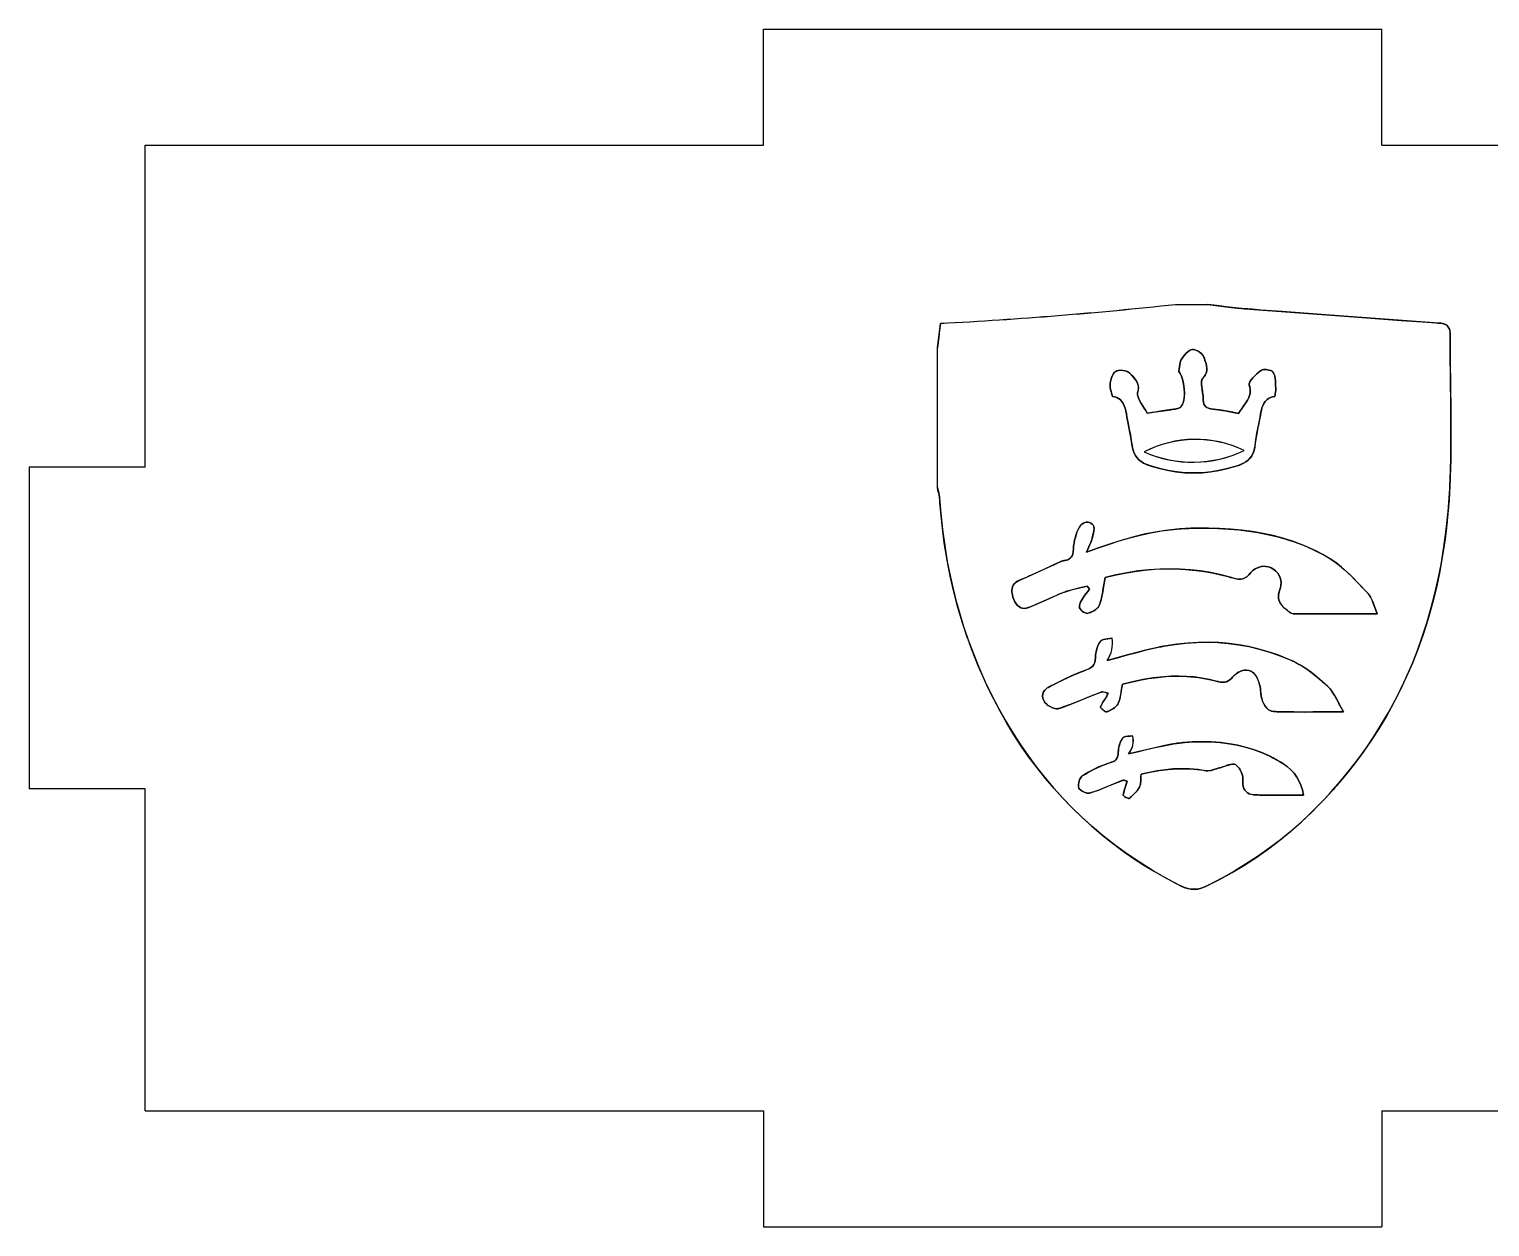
# Model space of a CAD drawing. Header units: millimetres. Extents: x 10 to 189, y 6 to 166.
# Drawn here: x 102.36 to 140.16, y 6.14 to 37.14 of the extents above; entities that cross this region are included whole.
import ezdxf

# ---------------------------------------------------------------- set-up
doc = ezdxf.new("R2010")
doc.units = ezdxf.units.MM

msp = doc.modelspace()

# ---------------------------------------------------------------- linework, layer by layer
at = {"color": 7, "linetype": 'Continuous'}
for p, q in [((121.364, 34.142), (121.364, 37.142)), ((121.364, 37.142), (137.364, 37.142)), ((137.364, 34.142), (137.364, 37.142)), ((105.364, 34.142), (121.364, 34.142)), ((105.364, 25.809), (105.364, 34.142)), ((137.364, 34.142), (153.364, 34.142)), ((132.028, 30.018), (132.858, 30.018)), ((105.364, 25.809), (102.364, 25.809)), ((102.364, 25.809), (102.364, 17.476)), ((105.364, 17.476), (102.364, 17.476)), ((105.364, 9.142), (105.364, 17.476)), ((105.364, 9.142), (121.364, 9.142)), ((121.364, 9.142), (121.364, 6.142)), ((137.364, 9.142), (137.364, 6.142)), ((137.364, 9.142), (153.364, 9.142)), ((121.364, 6.142), (137.364, 6.142))]:
    msp.add_line(p, q, dxfattribs=at)
at = {"color": 7, "linetype": 'Continuous', "lineweight": 15}
for p, q in [((121.364, 37.142), (121.364, 34.142)), ((137.364, 37.142), (121.364, 37.142)), ((137.364, 34.142), (137.364, 37.142)), ((105.364, 34.142), (105.364, 25.809)), ((121.364, 34.142), (105.364, 34.142)), ((153.364, 34.142), (137.364, 34.142)), ((102.364, 25.809), (102.364, 17.476)), ((105.364, 25.809), (102.364, 25.809)), ((102.364, 17.476), (105.364, 17.476)), ((105.364, 17.476), (105.364, 9.142)), ((105.364, 9.142), (121.364, 9.142)), ((121.364, 9.142), (121.364, 6.142)), ((137.364, 9.142), (153.364, 9.142)), ((137.364, 6.142), (137.364, 9.142)), ((121.364, 6.142), (137.364, 6.142))]:
    msp.add_line(p, q, dxfattribs=at)
at = {"color": 7, "linetype": 'Continuous', "flags": 128}
for points in [[(125.864, 25.277), (125.882, 25.206), (125.901, 25.136), (125.914, 25.073), (125.918, 25.046), (125.92, 25.034), (125.92, 25.028), (125.92, 25.026), (125.92, 25.025), (125.92, 25.025), (125.92, 25.024), (125.92, 25.024), (125.92, 25.024), (125.953, 24.606), (125.997, 24.19), (126.053, 23.777), (126.121, 23.366), (126.202, 22.958), (126.269, 22.66), (126.344, 22.363), (126.425, 22.068), (126.544, 21.682), (126.601, 21.512), (126.626, 21.438), (126.629, 21.431), (126.631, 21.424), (126.634, 21.416), (126.637, 21.409), (126.639, 21.402), (126.642, 21.394), (126.644, 21.387), (126.647, 21.38), (126.787, 21.001), (126.937, 20.631), (127.096, 20.269), (127.265, 19.915), (127.443, 19.569), (127.632, 19.231), (127.83, 18.902), (128.02, 18.608), (128.218, 18.321), (128.426, 18.041), (128.641, 17.769), (128.866, 17.504), (129.098, 17.246), (129.34, 16.996), (129.591, 16.754), (129.85, 16.519), (130.118, 16.291), (130.396, 16.072), (130.682, 15.86), (130.942, 15.68), (131.209, 15.507), (131.483, 15.339), (131.667, 15.232), (131.855, 15.128), (132.023, 15.038), (132.098, 14.999), (132.108, 14.994), (132.118, 14.989), (132.127, 14.984), (132.137, 14.979), (132.147, 14.974), (132.157, 14.969), (132.252, 14.926), (132.344, 14.896), (132.434, 14.88), (132.524, 14.877), (132.604, 14.886), (132.686, 14.906), (132.761, 14.932), (132.794, 14.947), (132.81, 14.954), (132.816, 14.957), (132.819, 14.958), (132.82, 14.959), (132.821, 14.959), (132.821, 14.959), (132.821, 14.959), (133.161, 15.131), (133.491, 15.314), (133.814, 15.507), (134.128, 15.712), (134.433, 15.928), (134.725, 16.15), (135.009, 16.383), (135.286, 16.626), (135.554, 16.879), (135.719, 17.044), (135.88, 17.212), (135.958, 17.296), (135.967, 17.305), (135.976, 17.315), (135.985, 17.324), (135.993, 17.334), (136.004, 17.345), (136.024, 17.367), (136.044, 17.389), (136.286, 17.666), (136.52, 17.951), (136.743, 18.241), (136.956, 18.535), (137.157, 18.834), (137.351, 19.143), (137.535, 19.456), (137.708, 19.773), (137.87, 20.095), (138.021, 20.421), (138.163, 20.751), (138.294, 21.084), (138.421, 21.442), (138.538, 21.803), (138.644, 22.169), (138.739, 22.539), (138.823, 22.913), (138.898, 23.29), (138.972, 23.74), (139.033, 24.196), (139.08, 24.656), (139.114, 25.121), (139.117, 25.168), (139.12, 25.215), (139.122, 25.262), (139.124, 25.309), (139.127, 25.356), (139.128, 25.395), (139.129, 25.415), (139.133, 25.524), (139.14, 25.718), (139.148, 26.066), (139.153, 26.687), (139.149, 27.393), (139.141, 28.1), (139.135, 28.721), (139.134, 28.995), (139.134, 29.115), (139.134, 29.129), (139.134, 29.142), (139.134, 29.156), (139.134, 29.169), (139.134, 29.183), (139.135, 29.196), (139.135, 29.21), (139.132, 29.287), (139.121, 29.352), (139.102, 29.406), (139.074, 29.45), (139.045, 29.476), (139.01, 29.497), (138.967, 29.514), (138.935, 29.523), (138.899, 29.529), (138.865, 29.533), (138.849, 29.535), (138.842, 29.535), (138.839, 29.536), (138.837, 29.536), (138.837, 29.536), (138.836, 29.536), (138.836, 29.536), (138.836, 29.536), (137.431, 29.635), (136.026, 29.738), (134.789, 29.832), (134.246, 29.873), (134.006, 29.892), (133.901, 29.9), (133.889, 29.901), (133.877, 29.901), (133.865, 29.902), (133.854, 29.903), (133.842, 29.904), (133.83, 29.905), (133.818, 29.906), (133.578, 29.929), (133.338, 29.957), (133.098, 29.988), (132.858, 30.018)], [(132.858, 30.018), (133.127, 29.984), (133.395, 29.95), (133.632, 29.923), (133.736, 29.913), (133.782, 29.909), (133.802, 29.907), (133.811, 29.906), (133.815, 29.906), (133.817, 29.906), (133.818, 29.906), (133.818, 29.906), (133.818, 29.906), (136.628, 29.694), (137.864, 29.604), (138.409, 29.566), (138.648, 29.549), (138.753, 29.542), (138.765, 29.541), (138.777, 29.54), (138.789, 29.539), (138.801, 29.538), (138.812, 29.538), (138.824, 29.537), (138.836, 29.536), (138.901, 29.529), (138.957, 29.517), (139.004, 29.5), (139.043, 29.478), (139.074, 29.45), (139.096, 29.418), (139.113, 29.38), (139.124, 29.337), (139.133, 29.27), (139.134, 29.237), (139.135, 29.222), (139.135, 29.215), (139.135, 29.212), (139.135, 29.211), (139.135, 29.21), (139.135, 29.21), (139.135, 29.21), (139.135, 29.21), (139.136, 28.568), (139.143, 27.925), (139.15, 27.283), (139.153, 26.641), (139.147, 26), (139.135, 25.557), (139.13, 25.448), (139.13, 25.436), (139.129, 25.424), (139.129, 25.412), (139.128, 25.399), (139.128, 25.385), (139.127, 25.356), (139.125, 25.326), (139.104, 24.964), (139.075, 24.6), (139.038, 24.238), (138.992, 23.88), (138.938, 23.524), (138.863, 23.106), (138.775, 22.691), (138.674, 22.282), (138.56, 21.878), (138.434, 21.478), (138.294, 21.084), (138.155, 20.731), (138.004, 20.383), (137.842, 20.039), (137.668, 19.699), (137.483, 19.364), (137.285, 19.034), (137.087, 18.728), (136.878, 18.425), (136.657, 18.127), (136.425, 17.834), (136.182, 17.546), (136.151, 17.51), (136.119, 17.474), (136.087, 17.438), (136.056, 17.402), (136.023, 17.367), (135.997, 17.337), (135.982, 17.322), (135.904, 17.237), (135.763, 17.089), (135.504, 16.831), (135.267, 16.609), (135.024, 16.395), (134.74, 16.162), (134.449, 15.939), (134.149, 15.727), (133.841, 15.525), (133.564, 15.356), (133.28, 15.195), (133.025, 15.06), (132.911, 15.003), (132.899, 14.997), (132.886, 14.991), (132.873, 14.984), (132.86, 14.978), (132.847, 14.972), (132.834, 14.966), (132.821, 14.959), (132.723, 14.918), (132.628, 14.891), (132.537, 14.878), (132.447, 14.879), (132.367, 14.891), (132.287, 14.913), (132.215, 14.941), (132.183, 14.956), (132.168, 14.963), (132.162, 14.966), (132.159, 14.968), (132.158, 14.968), (132.157, 14.969), (132.157, 14.969), (132.157, 14.969), (131.797, 15.159), (131.449, 15.359), (131.111, 15.569), (130.785, 15.788), (130.469, 16.016), (130.165, 16.254), (129.871, 16.501), (129.611, 16.735), (129.359, 16.977), (129.117, 17.227), (128.883, 17.484), (128.658, 17.748), (128.442, 18.02), (128.234, 18.299), (128.035, 18.586), (127.844, 18.879), (127.662, 19.18), (127.487, 19.488), (127.321, 19.803), (127.182, 20.086), (127.049, 20.374), (126.922, 20.667), (126.764, 21.063), (126.697, 21.24), (126.691, 21.257), (126.685, 21.275), (126.678, 21.292), (126.672, 21.31), (126.666, 21.327), (126.659, 21.345), (126.653, 21.362), (126.647, 21.38), (126.513, 21.777), (126.394, 22.177), (126.288, 22.581), (126.196, 22.987), (126.116, 23.395), (126.043, 23.848), (125.984, 24.303), (125.944, 24.706), (125.93, 24.884), (125.924, 24.962), (125.924, 24.973), (125.923, 24.983), (125.922, 24.993), (125.922, 25.004), (125.921, 25.014), (125.92, 25.024), (125.912, 25.088), (125.897, 25.151), (125.88, 25.214), (125.864, 25.277)], [(125.864, 28.892), (125.91, 29.245), (125.947, 29.528)], [(125.947, 29.528), (125.923, 29.347), (125.9, 29.169), (125.864, 28.892)], [(125.864, 25.277), (125.864, 27.301), (125.864, 28.892)], [(133.66, 27.195), (133.51, 27.225), (133.364, 27.254), (133.22, 27.28), (133.152, 27.29), (133.081, 27.298), (133.008, 27.304), (132.939, 27.313), (132.876, 27.33), (132.84, 27.347), (132.809, 27.369), (132.783, 27.4), (132.763, 27.439), (132.75, 27.488), (132.743, 27.547), (132.743, 27.6), (132.74, 27.646), (132.734, 27.694), (132.727, 27.742), (132.719, 27.791), (132.712, 27.839), (132.705, 27.887), (132.699, 27.936), (132.697, 27.983), (132.7, 28.026), (132.708, 28.063), (132.722, 28.094), (132.733, 28.108), (132.756, 28.135), (132.777, 28.162), (132.794, 28.189), (132.808, 28.215), (132.819, 28.241), (132.835, 28.302), (132.839, 28.361), (132.832, 28.426), (132.817, 28.49), (132.797, 28.552), (132.776, 28.613), (132.763, 28.652), (132.749, 28.68), (132.729, 28.707), (132.704, 28.735), (132.675, 28.761), (132.643, 28.784), (132.609, 28.806), (132.568, 28.826), (132.528, 28.841), (132.49, 28.849), (132.456, 28.849), (132.422, 28.84), (132.388, 28.824), (132.343, 28.792), (132.3, 28.753), (132.259, 28.708), (132.221, 28.66), (132.188, 28.613), (132.166, 28.572), (132.147, 28.519), (132.135, 28.462), (132.126, 28.403), (132.118, 28.343), (132.108, 28.285)], [(132.108, 28.285), (132.118, 28.343), (132.126, 28.403), (132.135, 28.462), (132.147, 28.519), (132.166, 28.572), (132.188, 28.613), (132.221, 28.66), (132.259, 28.708), (132.3, 28.753), (132.343, 28.792), (132.388, 28.824), (132.422, 28.84), (132.456, 28.849), (132.49, 28.849), (132.528, 28.841), (132.568, 28.826), (132.609, 28.806), (132.639, 28.787), (132.667, 28.767), (132.693, 28.745), (132.717, 28.721), (132.737, 28.697), (132.753, 28.673), (132.764, 28.649), (132.776, 28.613), (132.797, 28.552), (132.817, 28.49), (132.832, 28.426), (132.839, 28.361), (132.837, 28.311), (132.825, 28.26), (132.804, 28.208), (132.79, 28.183), (132.774, 28.158), (132.754, 28.132), (132.732, 28.108), (132.722, 28.094), (132.706, 28.056), (132.698, 28.01), (132.698, 27.957), (132.705, 27.889), (132.715, 27.815), (132.722, 27.777), (132.728, 27.739), (132.733, 27.701), (132.738, 27.663), (132.741, 27.626), (132.743, 27.59), (132.743, 27.547), (132.75, 27.488), (132.763, 27.439), (132.783, 27.4), (132.809, 27.369), (132.84, 27.347), (132.876, 27.33), (132.933, 27.314), (132.995, 27.305), (133.061, 27.299), (133.127, 27.293), (133.189, 27.285), (133.25, 27.275), (133.312, 27.264), (133.484, 27.23), (133.66, 27.195)], [(131.293, 27.204), (131.258, 27.269), (131.217, 27.336), (131.174, 27.403), (131.132, 27.47), (131.095, 27.535), (131.066, 27.599), (131.051, 27.644), (131.043, 27.688), (131.045, 27.729), (131.058, 27.785), (131.065, 27.846), (131.064, 27.901), (131.054, 27.95), (131.037, 27.995), (131.003, 28.056), (130.96, 28.11), (130.914, 28.161), (130.896, 28.18), (130.878, 28.2), (130.86, 28.219), (130.845, 28.238), (130.834, 28.249), (130.821, 28.259), (130.777, 28.283), (130.724, 28.301), (130.665, 28.312), (130.606, 28.316), (130.55, 28.312), (130.51, 28.302), (130.478, 28.285), (130.45, 28.261), (130.425, 28.228), (130.396, 28.176), (130.373, 28.118), (130.354, 28.056), (130.339, 27.986), (130.331, 27.928), (130.335, 27.874), (130.347, 27.818), (130.364, 27.76), (130.382, 27.699), (130.399, 27.636)], [(130.399, 27.636), (130.382, 27.699), (130.364, 27.76), (130.347, 27.818), (130.335, 27.874), (130.331, 27.928), (130.339, 27.986), (130.354, 28.056), (130.373, 28.118), (130.396, 28.176), (130.425, 28.228), (130.45, 28.261), (130.478, 28.285), (130.51, 28.302), (130.55, 28.312), (130.606, 28.316), (130.665, 28.312), (130.724, 28.301), (130.777, 28.283), (130.821, 28.259), (130.844, 28.239), (130.875, 28.203), (130.909, 28.166), (130.944, 28.128), (130.979, 28.087), (131.011, 28.043), (131.037, 27.995), (131.052, 27.955), (131.062, 27.911), (131.066, 27.864), (131.062, 27.811), (131.051, 27.753), (131.045, 27.729), (131.043, 27.709), (131.043, 27.688), (131.046, 27.667), (131.051, 27.645), (131.057, 27.622), (131.066, 27.599), (131.095, 27.535), (131.132, 27.47), (131.174, 27.403), (131.217, 27.336), (131.258, 27.269), (131.293, 27.204)], [(132.108, 28.285), (132.145, 28.23), (132.178, 28.163), (132.205, 28.087), (132.227, 28.003), (132.243, 27.915), (132.253, 27.824), (132.256, 27.723), (132.252, 27.626), (132.239, 27.536), (132.225, 27.483), (132.208, 27.435), (132.203, 27.424), (132.198, 27.413), (132.192, 27.402), (132.186, 27.392), (132.18, 27.383), (132.173, 27.374), (132.145, 27.35), (132.109, 27.331), (132.074, 27.32), (132.059, 27.316), (132.052, 27.315), (132.049, 27.315), (132.048, 27.314), (132.048, 27.314), (132.047, 27.314), (132.047, 27.314), (132.047, 27.314), (132.047, 27.314), (131.866, 27.286), (131.682, 27.26), (131.492, 27.233), (131.293, 27.204)], [(131.293, 27.204), (131.515, 27.236), (131.727, 27.266), (131.907, 27.292), (131.986, 27.304), (131.996, 27.306), (132.006, 27.308), (132.016, 27.309), (132.027, 27.311), (132.037, 27.313), (132.047, 27.314), (132.086, 27.323), (132.125, 27.338), (132.155, 27.357), (132.166, 27.366), (132.17, 27.371), (132.172, 27.373), (132.173, 27.374), (132.173, 27.374), (132.173, 27.374), (132.173, 27.374), (132.173, 27.374), (132.173, 27.374), (132.2, 27.416), (132.221, 27.468), (132.237, 27.527), (132.248, 27.593), (132.255, 27.667), (132.256, 27.745), (132.253, 27.824), (132.243, 27.915), (132.227, 28.003), (132.205, 28.087), (132.178, 28.163), (132.145, 28.23), (132.108, 28.285)], [(134.599, 27.636), (134.603, 27.676), (134.608, 27.714), (134.613, 27.751), (134.618, 27.787), (134.62, 27.822), (134.62, 27.856), (134.617, 27.908), (134.613, 27.974), (134.61, 28.04), (134.603, 28.105), (134.592, 28.167), (134.573, 28.224), (134.56, 28.25), (134.547, 28.271), (134.533, 28.284), (134.514, 28.296), (134.482, 28.31), (134.445, 28.32), (134.405, 28.328), (134.37, 28.331), (134.336, 28.332), (134.304, 28.33), (134.275, 28.324), (134.251, 28.316), (134.225, 28.298), (134.187, 28.269), (134.132, 28.222), (134.077, 28.171), (134.027, 28.118), (133.984, 28.065), (133.952, 28.014), (133.937, 27.978), (133.932, 27.946), (133.933, 27.937), (133.937, 27.923), (133.946, 27.892), (133.952, 27.862), (133.957, 27.833), (133.96, 27.771), (133.956, 27.713), (133.944, 27.66), (133.926, 27.609), (133.89, 27.536), (133.845, 27.468), (133.797, 27.401), (133.747, 27.335), (133.7, 27.267), (133.66, 27.195)], [(133.66, 27.195), (133.7, 27.267), (133.747, 27.335), (133.797, 27.401), (133.845, 27.468), (133.89, 27.536), (133.926, 27.609), (133.944, 27.66), (133.956, 27.715), (133.961, 27.774), (133.956, 27.837), (133.942, 27.905), (133.935, 27.931), (133.933, 27.938), (133.932, 27.946), (133.932, 27.954), (133.933, 27.962), (133.935, 27.97), (133.941, 27.992), (133.952, 28.014), (133.984, 28.065), (134.027, 28.118), (134.077, 28.171), (134.132, 28.222), (134.187, 28.269), (134.225, 28.298), (134.251, 28.316), (134.275, 28.324), (134.304, 28.33), (134.336, 28.332), (134.37, 28.331), (134.405, 28.328), (134.445, 28.32), (134.482, 28.31), (134.514, 28.296), (134.529, 28.287), (134.542, 28.277), (134.551, 28.265), (134.563, 28.245), (134.573, 28.224), (134.592, 28.167), (134.603, 28.105), (134.61, 28.04), (134.613, 27.974), (134.617, 27.908), (134.62, 27.856), (134.62, 27.822), (134.618, 27.787), (134.613, 27.751), (134.608, 27.714), (134.603, 27.676), (134.599, 27.636)], [(130.399, 27.636), (130.458, 27.625), (130.509, 27.607), (130.554, 27.584), (130.594, 27.555), (130.637, 27.508), (130.672, 27.455), (130.7, 27.394), (130.722, 27.329), (130.74, 27.26), (130.754, 27.188), (130.769, 27.104), (130.786, 27.018), (130.802, 26.932), (130.83, 26.788), (130.857, 26.644), (130.881, 26.499), (130.902, 26.355), (130.921, 26.27), (130.948, 26.192), (130.983, 26.12), (131.026, 26.056), (131.078, 25.999), (131.135, 25.952), (131.2, 25.911), (131.277, 25.875), (131.285, 25.872), (131.293, 25.869), (131.302, 25.865), (131.317, 25.86), (131.344, 25.851), (131.371, 25.842), (131.398, 25.833), (131.425, 25.824), (131.617, 25.769), (131.809, 25.725), (132.037, 25.686), (132.266, 25.663), (132.495, 25.655), (132.713, 25.662), (132.932, 25.683), (133.15, 25.718), (133.368, 25.767), (133.583, 25.829), (133.678, 25.86), (133.686, 25.863), (133.69, 25.865), (133.694, 25.866), (133.699, 25.868), (133.703, 25.869), (133.784, 25.906), (133.847, 25.944), (133.903, 25.988), (133.949, 26.036), (133.99, 26.09), (134.023, 26.15), (134.05, 26.216), (134.07, 26.288), (134.083, 26.366), (134.095, 26.452), (134.134, 26.688), (134.179, 26.923), (134.196, 27.012), (134.213, 27.101), (134.228, 27.188), (134.243, 27.26), (134.261, 27.33), (134.283, 27.395), (134.313, 27.455), (134.349, 27.508), (134.395, 27.554), (134.436, 27.583), (134.483, 27.606), (134.537, 27.624), (134.599, 27.636)], [(134.599, 27.636), (134.537, 27.624), (134.483, 27.606), (134.436, 27.583), (134.395, 27.554), (134.349, 27.508), (134.313, 27.455), (134.283, 27.395), (134.263, 27.339), (134.247, 27.281), (134.234, 27.219), (134.222, 27.152), (134.208, 27.075), (134.194, 26.999), (134.179, 26.923), (134.16, 26.823), (134.141, 26.723), (134.123, 26.624), (134.106, 26.524), (134.091, 26.424), (134.077, 26.326), (134.059, 26.244), (134.032, 26.169), (133.997, 26.102), (133.954, 26.041), (133.903, 25.988), (133.847, 25.944), (133.784, 25.906), (133.711, 25.872), (133.703, 25.869), (133.696, 25.867), (133.688, 25.864), (133.673, 25.858), (133.646, 25.849), (133.619, 25.84), (133.592, 25.832), (133.565, 25.823), (133.373, 25.768), (133.181, 25.724), (132.953, 25.686), (132.724, 25.663), (132.495, 25.655), (132.277, 25.662), (132.058, 25.684), (131.84, 25.719), (131.621, 25.768), (131.406, 25.83), (131.312, 25.862), (131.304, 25.865), (131.299, 25.866), (131.295, 25.868), (131.29, 25.87), (131.286, 25.871), (131.2, 25.911), (131.135, 25.952), (131.078, 25.999), (131.03, 26.051), (130.99, 26.108), (130.957, 26.171), (130.93, 26.24), (130.91, 26.315), (130.896, 26.396), (130.885, 26.478), (130.846, 26.706), (130.802, 26.932), (130.786, 27.018), (130.769, 27.104), (130.754, 27.188), (130.74, 27.26), (130.722, 27.329), (130.7, 27.394), (130.672, 27.455), (130.637, 27.508), (130.594, 27.555), (130.554, 27.584), (130.509, 27.607), (130.458, 27.625), (130.399, 27.636)], [(129.725, 23.607), (129.757, 23.681), (129.787, 23.747), (129.813, 23.805), (129.835, 23.858), (129.854, 23.909), (129.867, 23.958), (129.882, 24.019), (129.898, 24.084), (129.911, 24.149), (129.914, 24.176), (129.917, 24.202), (129.917, 24.226), (129.915, 24.248), (129.911, 24.269), (129.905, 24.287), (129.895, 24.302), (129.871, 24.328), (129.835, 24.355), (129.796, 24.373), (129.757, 24.381), (129.718, 24.38), (129.68, 24.372), (129.643, 24.356), (129.6, 24.326), (129.561, 24.287), (129.53, 24.24), (129.502, 24.182), (129.476, 24.121), (129.453, 24.058), (129.434, 23.994), (129.415, 23.919), (129.4, 23.842), (129.39, 23.766), (129.384, 23.69), (129.377, 23.619), (129.365, 23.555), (129.35, 23.514), (129.33, 23.477), (129.303, 23.447), (129.269, 23.422), (129.237, 23.407), (129.2, 23.396), (129.157, 23.388), (129.139, 23.386), (129.132, 23.385), (129.126, 23.384), (129.12, 23.383), (129.114, 23.382), (129.076, 23.37), (129.037, 23.354), (129.004, 23.338), (128.99, 23.331), (128.983, 23.328), (128.981, 23.327), (128.979, 23.327), (128.979, 23.326), (128.979, 23.326), (128.979, 23.326), (128.979, 23.326), (128.979, 23.326), (128.636, 23.168), (128.293, 23.01), (128.25, 22.99), (128.207, 22.971), (128.163, 22.952), (128.12, 22.934), (128.076, 22.915), (128.032, 22.897), (127.991, 22.88), (127.938, 22.854), (127.894, 22.825), (127.86, 22.793), (127.829, 22.752), (127.809, 22.709), (127.797, 22.664), (127.792, 22.616), (127.794, 22.567), (127.804, 22.505), (127.819, 22.441), (127.84, 22.378), (127.867, 22.319), (127.9, 22.266), (127.94, 22.221), (127.987, 22.186), (128.026, 22.167), (128.069, 22.155), (128.115, 22.151), (128.164, 22.156), (128.203, 22.165), (128.251, 22.182), (128.311, 22.206), (128.371, 22.23), (128.43, 22.256), (128.489, 22.281), (128.767, 22.408), (128.99, 22.507), (129.034, 22.525), (129.078, 22.543), (129.122, 22.561), (129.155, 22.573), (129.258, 22.608), (129.363, 22.637), (129.552, 22.682), (129.742, 22.727)], [(129.742, 22.727), (129.581, 22.689), (129.42, 22.651), (129.261, 22.608), (129.208, 22.592), (129.156, 22.574), (129.087, 22.547), (129.006, 22.514), (128.926, 22.479), (128.847, 22.444), (128.767, 22.408), (128.591, 22.327), (128.413, 22.248), (128.373, 22.231), (128.333, 22.215), (128.292, 22.198), (128.252, 22.182), (128.217, 22.17), (128.19, 22.162), (128.164, 22.156), (128.115, 22.151), (128.069, 22.155), (128.026, 22.167), (127.987, 22.186), (127.94, 22.221), (127.9, 22.266), (127.867, 22.319), (127.84, 22.378), (127.819, 22.441), (127.804, 22.505), (127.794, 22.567), (127.792, 22.616), (127.797, 22.664), (127.809, 22.709), (127.829, 22.752), (127.86, 22.793), (127.88, 22.812), (127.903, 22.831), (127.929, 22.849), (127.959, 22.865), (127.993, 22.881), (128.04, 22.9), (128.089, 22.92), (128.138, 22.941), (128.441, 23.077), (128.742, 23.217), (128.874, 23.278), (128.887, 23.284), (128.9, 23.29), (128.913, 23.296), (128.926, 23.302), (128.939, 23.308), (128.952, 23.314), (128.965, 23.32), (128.979, 23.326), (129.023, 23.347), (129.068, 23.367), (129.114, 23.382), (129.126, 23.384), (129.137, 23.386), (129.172, 23.39), (129.209, 23.398), (129.241, 23.408), (129.269, 23.422), (129.303, 23.447), (129.33, 23.477), (129.35, 23.514), (129.365, 23.555), (129.377, 23.619), (129.384, 23.69), (129.39, 23.766), (129.4, 23.842), (129.415, 23.919), (129.434, 23.994), (129.457, 24.069), (129.484, 24.141), (129.516, 24.211), (129.55, 24.272), (129.593, 24.32), (129.643, 24.356), (129.68, 24.372), (129.718, 24.38), (129.757, 24.381), (129.796, 24.373), (129.835, 24.355), (129.871, 24.328), (129.897, 24.3), (129.907, 24.282), (129.913, 24.26), (129.917, 24.236), (129.917, 24.209), (129.915, 24.18), (129.911, 24.149), (129.9, 24.094), (129.887, 24.038), (129.874, 23.985), (129.862, 23.938), (129.85, 23.897), (129.834, 23.855), (129.812, 23.802), (129.786, 23.745), (129.757, 23.68), (129.725, 23.607)], [(137.245, 22.01), (137.207, 22.105), (137.174, 22.196), (137.144, 22.282), (137.114, 22.361), (137.08, 22.434), (137.056, 22.474), (137.029, 22.511), (137.014, 22.528), (137.011, 22.532), (137.01, 22.533), (137.009, 22.534), (137.009, 22.534), (137.009, 22.534), (136.875, 22.673), (136.741, 22.814), (136.604, 22.954), (136.465, 23.089), (136.321, 23.217), (136.171, 23.336), (136.042, 23.425), (136.033, 23.43), (136.025, 23.435), (136.017, 23.44), (136.008, 23.445), (136, 23.451), (135.991, 23.456), (135.969, 23.469), (135.839, 23.543), (135.661, 23.636), (135.481, 23.72), (135.299, 23.797), (135.052, 23.888), (134.803, 23.966), (134.55, 24.033), (134.294, 24.088), (134.016, 24.136), (133.735, 24.172), (133.451, 24.199), (133.166, 24.216), (132.879, 24.224), (132.591, 24.226), (132.496, 24.225), (132.421, 24.223), (132.349, 24.221), (132.278, 24.218), (132.206, 24.213), (132.135, 24.208), (132.064, 24.203), (131.992, 24.196), (131.77, 24.169), (131.548, 24.134), (131.247, 24.076), (130.947, 24.004), (130.645, 23.92), (130.342, 23.825), (130.035, 23.721), (129.725, 23.607)], [(129.725, 23.607), (130.008, 23.711), (130.288, 23.808), (130.566, 23.896), (130.841, 23.976), (131.116, 24.046), (131.39, 24.105), (131.663, 24.154), (131.9, 24.186), (132.138, 24.209), (132.185, 24.212), (132.232, 24.215), (132.279, 24.218), (132.326, 24.22), (132.373, 24.222), (132.42, 24.223), (132.467, 24.224), (132.525, 24.225), (132.822, 24.225), (133.119, 24.218), (133.413, 24.201), (133.663, 24.18), (133.911, 24.151), (134.157, 24.113), (134.401, 24.066), (134.643, 24.01), (134.883, 23.943), (135.119, 23.865), (135.353, 23.775), (135.58, 23.675), (135.804, 23.562), (135.913, 23.502), (135.927, 23.493), (135.941, 23.485), (135.956, 23.477), (135.97, 23.469), (135.984, 23.46), (135.994, 23.454), (136.047, 23.421), (136.154, 23.348), (136.257, 23.269), (136.402, 23.147), (136.541, 23.016), (136.677, 22.88), (136.81, 22.742), (136.94, 22.605), (136.957, 22.588), (136.974, 22.57), (136.991, 22.552), (137.008, 22.535), (137.015, 22.528), (137.021, 22.521), (137.049, 22.485), (137.074, 22.444), (137.11, 22.371), (137.141, 22.29), (137.172, 22.202), (137.206, 22.108), (137.245, 22.01)], [(130.206, 22.947), (130.46, 23.01), (130.715, 23.063), (130.972, 23.107), (131.231, 23.14), (131.491, 23.162), (131.752, 23.173), (132.015, 23.173), (132.286, 23.16), (132.557, 23.134), (132.829, 23.095), (133.009, 23.062), (133.189, 23.022), (133.347, 22.982), (133.417, 22.963), (133.426, 22.96), (133.435, 22.957), (133.444, 22.955), (133.453, 22.952), (133.462, 22.949), (133.471, 22.947), (133.538, 22.928), (133.601, 22.914), (133.66, 22.907), (133.716, 22.907), (133.77, 22.917), (133.823, 22.938), (133.875, 22.971), (133.927, 23.018), (133.978, 23.076), (134.031, 23.127), (134.089, 23.17), (134.151, 23.204), (134.218, 23.227), (134.287, 23.239), (134.359, 23.238), (134.433, 23.223), (134.499, 23.196), (134.566, 23.157), (134.623, 23.111), (134.67, 23.059), (134.707, 23.003), (134.733, 22.942), (134.749, 22.883), (134.757, 22.821), (134.755, 22.759), (134.752, 22.73), (134.746, 22.7), (134.739, 22.671), (134.729, 22.642), (134.716, 22.607), (134.697, 22.54), (134.688, 22.479), (134.689, 22.423), (134.698, 22.372), (134.715, 22.325), (134.743, 22.274), (134.779, 22.226), (134.822, 22.182), (134.869, 22.139), (134.881, 22.128), (134.894, 22.118), (134.906, 22.107), (134.919, 22.096), (134.932, 22.086), (134.945, 22.075), (134.956, 22.066), (134.972, 22.055), (135.001, 22.037), (135.049, 22.018), (135.07, 22.013), (135.08, 22.013), (135.084, 22.012), (135.085, 22.012), (135.086, 22.012), (135.086, 22.012), (135.087, 22.012), (135.087, 22.012), (135.087, 22.012), (135.087, 22.012), (135.435, 22.011), (135.786, 22.01), (136.14, 22.01), (136.5, 22.01), (136.868, 22.01), (137.245, 22.01)], [(137.245, 22.01), (136.823, 22.01), (136.413, 22.01), (136.012, 22.01), (135.492, 22.011), (135.265, 22.012), (135.165, 22.012), (135.154, 22.012), (135.143, 22.012), (135.132, 22.012), (135.12, 22.012), (135.109, 22.012), (135.098, 22.012), (135.087, 22.012), (135.044, 22.019), (135.001, 22.037), (134.972, 22.055), (134.965, 22.059), (134.959, 22.064), (134.941, 22.079), (134.912, 22.103), (134.883, 22.127), (134.855, 22.151), (134.828, 22.175), (134.783, 22.222), (134.745, 22.272), (134.715, 22.325), (134.699, 22.368), (134.69, 22.414), (134.688, 22.463), (134.693, 22.517), (134.706, 22.576), (134.727, 22.636), (134.742, 22.684), (134.754, 22.749), (134.757, 22.815), (134.75, 22.88), (134.733, 22.942), (134.707, 23.003), (134.67, 23.059), (134.623, 23.111), (134.566, 23.157), (134.499, 23.196), (134.433, 23.223), (134.359, 23.238), (134.287, 23.239), (134.218, 23.227), (134.151, 23.204), (134.089, 23.17), (134.031, 23.127), (133.978, 23.076), (133.927, 23.018), (133.875, 22.971), (133.823, 22.938), (133.77, 22.917), (133.716, 22.907), (133.653, 22.908), (133.586, 22.917), (133.524, 22.932), (133.495, 22.94), (133.482, 22.944), (133.476, 22.945), (133.473, 22.946), (133.472, 22.947), (133.472, 22.947), (133.472, 22.947), (133.471, 22.947), (133.471, 22.947), (133.206, 23.018), (132.94, 23.075), (132.675, 23.119), (132.411, 23.15), (132.147, 23.168), (131.884, 23.175), (131.621, 23.169), (131.335, 23.15), (131.049, 23.118), (130.766, 23.073), (130.485, 23.016), (130.206, 22.947)], [(129.804, 22.648), (129.755, 22.588), (129.705, 22.528), (129.658, 22.466), (129.618, 22.401), (129.594, 22.357), (129.571, 22.309), (129.553, 22.262), (129.544, 22.227), (129.541, 22.195), (129.545, 22.165), (129.557, 22.138), (129.581, 22.108), (129.613, 22.08), (129.649, 22.055), (129.686, 22.035), (129.722, 22.023), (129.743, 22.02), (129.761, 22.022), (129.794, 22.032), (129.827, 22.045), (129.861, 22.06), (129.916, 22.089), (129.967, 22.123), (130.01, 22.161), (130.03, 22.184), (130.045, 22.208), (130.058, 22.238), (130.077, 22.294), (130.094, 22.352), (130.109, 22.41), (130.122, 22.47), (130.134, 22.531), (130.157, 22.664), (130.18, 22.802), (130.206, 22.947)], [(130.206, 22.947), (130.174, 22.764), (130.145, 22.591), (130.113, 22.427), (130.083, 22.312), (130.077, 22.294), (130.072, 22.277), (130.066, 22.259), (130.06, 22.242), (130.054, 22.227), (130.036, 22.193), (130.01, 22.161), (129.967, 22.123), (129.916, 22.089), (129.861, 22.06), (129.837, 22.049), (129.813, 22.039), (129.789, 22.031), (129.766, 22.023), (129.751, 22.02), (129.737, 22.02), (129.722, 22.023), (129.686, 22.035), (129.649, 22.055), (129.613, 22.08), (129.581, 22.108), (129.557, 22.138), (129.545, 22.165), (129.541, 22.195), (129.544, 22.227), (129.553, 22.262), (129.571, 22.309), (129.594, 22.357), (129.618, 22.401), (129.658, 22.466), (129.705, 22.528), (129.755, 22.588), (129.804, 22.648)], [(129.742, 22.727), (129.777, 22.683), (129.804, 22.648)], [(129.804, 22.648), (129.769, 22.692), (129.742, 22.727)], [(130.383, 21.377), (130.33, 21.368), (130.272, 21.361), (130.215, 21.354), (130.163, 21.344), (130.139, 21.337), (130.119, 21.328), (130.101, 21.317), (130.087, 21.303), (130.069, 21.277), (130.051, 21.248), (130.035, 21.217), (130.02, 21.185), (129.998, 21.125), (129.979, 21.062), (129.966, 20.999), (129.958, 20.936), (129.953, 20.87), (129.947, 20.805), (129.934, 20.748), (129.914, 20.699), (129.883, 20.656), (129.853, 20.629), (129.816, 20.604), (129.772, 20.581), (129.747, 20.571), (129.706, 20.555), (129.657, 20.536), (129.607, 20.516), (129.557, 20.496), (129.338, 20.402), (129.121, 20.301), (128.848, 20.166), (128.817, 20.151), (128.787, 20.135), (128.756, 20.119), (128.73, 20.106), (128.715, 20.097), (128.7, 20.088), (128.686, 20.078), (128.641, 20.036), (128.609, 19.987), (128.591, 19.935), (128.586, 19.88), (128.59, 19.838), (128.602, 19.796), (128.621, 19.755), (128.647, 19.716), (128.673, 19.687), (128.7, 19.663), (128.731, 19.639), (128.785, 19.607), (128.843, 19.58), (128.901, 19.562), (128.945, 19.554), (128.986, 19.554), (128.993, 19.555), (129, 19.557), (129.007, 19.558), (129.021, 19.563), (129.046, 19.571), (129.071, 19.579), (129.096, 19.587), (129.121, 19.596), (129.298, 19.66), (129.474, 19.73), (129.825, 19.874), (129.979, 19.937), (130.047, 19.964), (130.056, 19.968), (130.065, 19.971), (130.074, 19.975), (130.083, 19.978), (130.092, 19.982), (130.101, 19.985), (130.129, 19.99), (130.161, 19.987), (130.195, 19.979), (130.237, 19.967), (130.28, 19.956)], [(130.28, 19.956), (130.226, 19.97), (130.173, 19.985), (130.13, 19.99), (130.113, 19.989), (130.106, 19.987), (130.103, 19.986), (130.102, 19.986), (130.101, 19.985), (130.101, 19.985), (130.101, 19.985), (130.101, 19.985), (130.101, 19.985), (129.834, 19.878), (129.569, 19.768), (129.303, 19.662), (129.104, 19.59), (129.016, 19.561), (129.009, 19.559), (129.005, 19.558), (129.001, 19.557), (128.997, 19.556), (128.993, 19.555), (128.95, 19.554), (128.901, 19.562), (128.843, 19.58), (128.785, 19.607), (128.731, 19.639), (128.695, 19.667), (128.665, 19.696), (128.633, 19.735), (128.608, 19.782), (128.592, 19.831), (128.586, 19.88), (128.591, 19.935), (128.609, 19.987), (128.641, 20.036), (128.686, 20.078), (128.707, 20.093), (128.729, 20.106), (128.77, 20.127), (128.815, 20.15), (128.861, 20.173), (128.906, 20.195), (129.121, 20.301), (129.397, 20.428), (129.678, 20.545), (129.728, 20.564), (129.758, 20.575), (129.781, 20.586), (129.803, 20.596), (129.822, 20.607), (129.855, 20.63), (129.883, 20.656), (129.914, 20.7), (129.935, 20.75), (129.947, 20.808), (129.954, 20.875), (129.958, 20.94), (129.971, 21.023), (129.991, 21.105), (130.02, 21.185), (130.034, 21.214), (130.048, 21.242), (130.064, 21.268), (130.08, 21.294), (130.093, 21.31), (130.123, 21.33), (130.163, 21.344), (130.215, 21.354), (130.272, 21.361), (130.33, 21.368), (130.383, 21.377)], [(136.376, 19.472), (136.311, 19.584), (136.253, 19.691), (136.199, 19.792), (136.147, 19.886), (136.1, 19.962), (136.052, 20.033), (136.04, 20.047), (136.028, 20.062), (136.016, 20.076), (136.004, 20.09), (135.991, 20.103), (135.979, 20.116), (135.965, 20.129), (135.831, 20.252), (135.691, 20.373), (135.547, 20.488), (135.398, 20.595), (135.244, 20.691), (135.134, 20.75), (135.127, 20.753), (135.12, 20.756), (135.113, 20.76), (135.106, 20.763), (135.099, 20.766), (135.092, 20.77), (135.069, 20.78), (134.938, 20.839), (134.67, 20.945), (134.401, 21.037), (134.158, 21.105), (133.913, 21.162), (133.668, 21.208), (133.42, 21.241), (133.151, 21.264), (132.881, 21.274), (132.61, 21.271), (132.337, 21.254), (132.062, 21.225), (131.787, 21.183), (131.719, 21.171), (131.67, 21.161), (131.644, 21.156), (131.617, 21.151), (131.591, 21.145), (131.565, 21.14), (131.44, 21.113), (131.217, 21.059), (130.987, 20.999), (130.751, 20.935), (130.508, 20.87), (130.255, 20.803)], [(130.255, 20.803), (130.524, 20.874), (130.782, 20.944), (131.032, 21.011), (131.275, 21.073), (131.512, 21.129), (131.617, 21.151), (131.63, 21.154), (131.644, 21.156), (131.658, 21.159), (131.671, 21.162), (131.688, 21.165), (131.723, 21.172), (132.008, 21.218), (132.291, 21.25), (132.573, 21.269), (132.847, 21.274), (133.119, 21.266), (133.389, 21.244), (133.658, 21.209), (133.925, 21.16), (134.19, 21.097), (134.454, 21.02), (134.679, 20.942), (134.903, 20.853), (135.013, 20.806), (135.027, 20.799), (135.041, 20.793), (135.056, 20.786), (135.07, 20.78), (135.084, 20.773), (135.093, 20.769), (135.139, 20.747), (135.229, 20.699), (135.318, 20.647), (135.443, 20.564), (135.564, 20.475), (135.683, 20.38), (135.798, 20.281), (135.831, 20.252), (135.864, 20.222), (135.896, 20.193), (135.929, 20.163), (135.961, 20.133), (135.982, 20.113), (136.025, 20.066), (136.065, 20.015), (136.125, 19.924), (136.182, 19.823), (136.241, 19.713), (136.305, 19.596), (136.376, 19.472)], [(130.65, 20.187), (130.875, 20.244), (131.101, 20.293), (131.328, 20.333), (131.556, 20.365), (131.785, 20.386), (132.015, 20.395), (132.218, 20.394), (132.421, 20.382), (132.625, 20.36), (132.76, 20.339), (132.895, 20.313), (133.014, 20.285), (133.028, 20.282), (133.041, 20.279), (133.054, 20.275), (133.068, 20.272), (133.081, 20.268), (133.095, 20.265), (133.108, 20.261), (133.18, 20.244), (133.245, 20.237), (133.306, 20.24), (133.349, 20.252), (133.39, 20.271), (133.431, 20.298), (133.472, 20.335), (133.508, 20.375), (133.552, 20.418), (133.599, 20.457), (133.65, 20.491), (133.702, 20.518), (133.756, 20.538), (133.811, 20.549), (133.866, 20.551), (133.921, 20.543), (133.974, 20.523), (134.032, 20.487), (134.072, 20.448), (134.105, 20.406), (134.134, 20.357), (134.159, 20.304), (134.186, 20.229), (134.206, 20.151), (134.221, 20.072), (134.229, 20.013), (134.233, 19.954), (134.242, 19.884), (134.258, 19.813), (134.281, 19.744), (134.309, 19.68), (134.344, 19.621), (134.386, 19.57), (134.434, 19.528), (134.472, 19.506), (134.513, 19.489), (134.558, 19.48), (134.573, 19.479), (134.609, 19.478), (134.651, 19.476), (134.693, 19.475), (134.735, 19.474), (134.776, 19.473), (134.818, 19.472), (135.082, 19.468), (135.351, 19.467), (135.595, 19.468), (135.847, 19.469), (136.107, 19.471), (136.376, 19.472)], [(136.376, 19.472), (136.102, 19.471), (135.838, 19.469), (135.582, 19.468), (135.333, 19.467), (135.089, 19.468), (134.794, 19.472), (134.665, 19.476), (134.644, 19.476), (134.624, 19.477), (134.604, 19.478), (134.584, 19.479), (134.572, 19.479), (134.522, 19.487), (134.476, 19.504), (134.434, 19.528), (134.385, 19.571), (134.343, 19.623), (134.308, 19.683), (134.279, 19.749), (134.257, 19.818), (134.244, 19.874), (134.236, 19.929), (134.231, 19.981), (134.227, 20.026), (134.221, 20.072), (134.207, 20.147), (134.188, 20.222), (134.163, 20.294), (134.132, 20.361), (134.113, 20.393), (134.093, 20.423), (134.071, 20.45), (134.047, 20.474), (134.012, 20.501), (133.974, 20.523), (133.921, 20.543), (133.866, 20.551), (133.811, 20.549), (133.756, 20.538), (133.702, 20.518), (133.658, 20.496), (133.616, 20.469), (133.575, 20.438), (133.537, 20.404), (133.501, 20.367), (133.472, 20.335), (133.431, 20.298), (133.39, 20.271), (133.349, 20.252), (133.306, 20.24), (133.255, 20.237), (133.201, 20.241), (133.151, 20.25), (133.127, 20.256), (133.116, 20.259), (133.112, 20.26), (133.11, 20.26), (133.109, 20.261), (133.108, 20.261), (133.108, 20.261), (133.108, 20.261), (133.108, 20.261), (132.908, 20.31), (132.709, 20.348), (132.51, 20.374), (132.312, 20.39), (132.114, 20.396), (131.916, 20.393), (131.72, 20.381), (131.45, 20.351), (131.182, 20.308), (130.915, 20.253), (130.65, 20.187)], [(130.65, 20.187), (130.63, 20.07), (130.613, 19.958), (130.595, 19.851), (130.583, 19.803), (130.57, 19.756), (130.553, 19.711), (130.535, 19.672), (130.517, 19.645), (130.485, 19.61), (130.446, 19.577), (130.401, 19.548), (130.354, 19.522), (130.293, 19.493), (130.266, 19.482), (130.259, 19.479), (130.253, 19.476), (130.247, 19.473), (130.238, 19.472), (130.227, 19.475), (130.206, 19.484), (130.179, 19.5), (130.151, 19.521), (130.124, 19.544), (130.108, 19.561), (130.095, 19.576), (130.092, 19.58), (130.089, 19.585), (130.087, 19.588), (130.086, 19.592), (130.085, 19.595), (130.086, 19.597), (130.108, 19.651), (130.136, 19.703), (130.167, 19.754), (130.211, 19.821), (130.217, 19.83), (130.222, 19.838), (130.228, 19.847), (130.234, 19.856), (130.239, 19.865), (130.245, 19.874), (130.252, 19.887), (130.259, 19.903), (130.268, 19.926), (130.28, 19.956)], [(130.28, 19.956), (130.266, 19.923), (130.257, 19.899), (130.25, 19.884), (130.247, 19.878), (130.246, 19.876), (130.245, 19.874), (130.245, 19.874), (130.245, 19.874), (130.245, 19.874), (130.245, 19.874), (130.245, 19.874), (130.245, 19.874), (130.196, 19.798), (130.147, 19.722), (130.109, 19.653), (130.095, 19.622), (130.09, 19.608), (130.087, 19.602), (130.087, 19.6), (130.086, 19.597), (130.088, 19.587), (130.095, 19.576), (130.108, 19.561), (130.124, 19.544), (130.151, 19.521), (130.179, 19.5), (130.206, 19.484), (130.222, 19.476), (130.236, 19.473), (130.246, 19.473), (130.271, 19.483), (130.298, 19.496), (130.326, 19.508), (130.354, 19.522), (130.401, 19.548), (130.446, 19.577), (130.485, 19.61), (130.517, 19.645), (130.539, 19.68), (130.563, 19.736), (130.581, 19.794), (130.596, 19.855), (130.607, 19.919), (130.627, 20.05), (130.65, 20.187)], [(130.917, 18.854), (130.855, 18.846), (130.79, 18.84), (130.729, 18.831), (130.706, 18.825), (130.687, 18.816), (130.671, 18.805), (130.656, 18.787), (130.638, 18.758), (130.621, 18.728), (130.605, 18.696), (130.587, 18.653), (130.573, 18.609), (130.561, 18.564), (130.552, 18.518), (130.547, 18.473), (130.545, 18.424), (130.54, 18.363), (130.529, 18.311), (130.51, 18.267), (130.48, 18.23), (130.452, 18.207), (130.416, 18.186), (130.372, 18.168), (130.341, 18.158), (130.297, 18.144), (130.251, 18.128), (130.205, 18.112), (130.044, 18.046), (129.887, 17.969), (129.778, 17.91), (129.671, 17.847), (129.638, 17.827), (129.612, 17.81), (129.601, 17.802), (129.591, 17.793), (129.582, 17.781), (129.556, 17.74), (129.535, 17.69), (129.521, 17.637), (129.514, 17.598), (129.513, 17.56), (129.517, 17.527), (129.527, 17.499), (129.545, 17.474), (129.57, 17.45), (129.614, 17.419), (129.663, 17.394), (129.714, 17.376), (129.734, 17.371), (129.754, 17.368), (129.772, 17.366), (129.789, 17.367), (129.805, 17.369), (129.845, 17.381), (129.896, 17.398), (130.035, 17.447), (130.174, 17.501), (130.449, 17.613), (130.57, 17.663), (130.624, 17.683), (130.632, 17.687), (130.641, 17.69), (130.649, 17.693), (130.658, 17.696), (130.666, 17.7), (130.689, 17.703), (130.713, 17.699), (130.736, 17.691), (130.76, 17.68), (130.771, 17.675)], [(130.771, 17.675), (130.761, 17.679), (130.749, 17.685), (130.721, 17.696), (130.69, 17.703), (130.676, 17.702), (130.67, 17.701), (130.668, 17.7), (130.667, 17.7), (130.666, 17.7), (130.666, 17.7), (130.666, 17.7), (130.666, 17.7), (130.666, 17.7), (130.457, 17.617), (130.248, 17.531), (130.039, 17.448), (129.883, 17.393), (129.865, 17.387), (129.847, 17.382), (129.829, 17.376), (129.812, 17.371), (129.805, 17.369), (129.8, 17.368), (129.794, 17.367), (129.757, 17.367), (129.714, 17.376), (129.663, 17.394), (129.614, 17.419), (129.57, 17.45), (129.545, 17.474), (129.527, 17.499), (129.517, 17.527), (129.513, 17.56), (129.514, 17.598), (129.521, 17.637), (129.534, 17.688), (129.554, 17.736), (129.578, 17.776), (129.606, 17.806), (129.614, 17.812), (129.641, 17.829), (129.669, 17.846), (129.696, 17.862), (129.724, 17.879), (129.752, 17.895), (129.887, 17.969), (130.02, 18.035), (130.156, 18.093), (130.294, 18.143), (130.346, 18.159), (130.381, 18.171), (130.411, 18.184), (130.438, 18.198), (130.461, 18.214), (130.48, 18.23), (130.51, 18.268), (130.529, 18.313), (130.54, 18.366), (130.545, 18.429), (130.548, 18.486), (130.559, 18.557), (130.579, 18.628), (130.605, 18.696), (130.617, 18.721), (130.63, 18.745), (130.644, 18.769), (130.659, 18.791), (130.67, 18.804), (130.695, 18.821), (130.729, 18.831), (130.79, 18.84), (130.855, 18.846), (130.917, 18.854)], [(135.341, 17.317), (135.31, 17.449), (135.27, 17.57), (135.221, 17.682), (135.162, 17.785), (135.092, 17.881), (135.009, 17.97), (134.914, 18.054), (134.836, 18.113), (134.75, 18.17), (134.656, 18.225), (134.631, 18.238), (134.591, 18.26), (134.55, 18.281), (134.51, 18.301), (134.469, 18.321), (134.428, 18.341), (134.234, 18.425), (134.034, 18.498), (133.832, 18.559), (133.629, 18.608), (133.423, 18.647), (133.186, 18.677), (132.947, 18.695), (132.707, 18.7), (132.464, 18.693), (132.221, 18.675), (132.161, 18.669), (132.122, 18.664), (132.092, 18.661), (132.062, 18.657), (132.032, 18.652), (131.915, 18.634), (131.704, 18.593), (131.489, 18.544), (131.268, 18.491), (131.042, 18.436), (130.808, 18.382)], [(130.808, 18.382), (131.046, 18.437), (131.276, 18.493), (131.5, 18.547), (131.72, 18.596), (131.937, 18.638), (131.975, 18.644), (132.014, 18.65), (132.052, 18.655), (132.09, 18.66), (132.128, 18.665), (132.189, 18.672), (132.266, 18.679), (132.476, 18.694), (132.686, 18.7), (132.934, 18.696), (133.179, 18.678), (133.423, 18.647), (133.632, 18.607), (133.84, 18.557), (134.045, 18.494), (134.248, 18.419), (134.449, 18.331), (134.498, 18.307), (134.546, 18.283), (134.595, 18.258), (134.64, 18.233), (134.667, 18.219), (134.763, 18.161), (134.842, 18.108), (134.914, 18.054), (135.009, 17.97), (135.092, 17.881), (135.162, 17.785), (135.221, 17.682), (135.27, 17.57), (135.31, 17.449), (135.341, 17.317)], [(130.771, 17.675), (130.737, 17.566), (130.706, 17.465), (130.685, 17.38), (130.678, 17.343), (130.675, 17.327), (130.674, 17.32), (130.674, 17.317), (130.673, 17.314), (130.675, 17.309), (130.679, 17.304), (130.694, 17.29), (130.717, 17.274), (130.744, 17.259), (130.772, 17.246), (130.798, 17.236), (130.804, 17.234), (130.811, 17.232), (130.816, 17.231), (130.821, 17.231), (130.825, 17.231), (130.828, 17.231), (130.831, 17.233), (130.868, 17.264), (130.905, 17.297), (130.942, 17.331), (130.977, 17.366), (131.01, 17.403), (131.041, 17.44), (131.068, 17.48), (131.092, 17.521), (131.111, 17.568), (131.121, 17.619), (131.126, 17.674), (131.128, 17.732), (131.129, 17.793), (131.134, 17.855)], [(131.134, 17.855), (131.13, 17.808), (131.128, 17.762), (131.127, 17.717), (131.126, 17.674), (131.122, 17.632), (131.116, 17.593), (131.107, 17.556), (131.092, 17.521), (131.055, 17.46), (131.011, 17.403), (130.96, 17.349), (130.889, 17.282), (130.856, 17.254), (130.842, 17.242), (130.836, 17.237), (130.833, 17.235), (130.831, 17.233), (130.824, 17.231), (130.816, 17.231), (130.798, 17.236), (130.772, 17.246), (130.744, 17.259), (130.717, 17.274), (130.694, 17.29), (130.679, 17.304), (130.674, 17.31), (130.673, 17.312), (130.673, 17.313), (130.673, 17.314), (130.673, 17.314), (130.673, 17.314), (130.673, 17.314), (130.673, 17.314), (130.673, 17.314), (130.673, 17.314), (130.689, 17.399), (130.712, 17.486), (130.741, 17.577), (130.771, 17.675)], [(131.134, 17.855), (131.366, 17.91), (131.599, 17.953), (131.834, 17.983), (132.07, 17.998), (132.279, 18), (132.489, 17.99), (132.674, 17.971), (132.756, 17.96), (132.767, 17.958), (132.778, 17.956), (132.788, 17.955), (132.799, 17.953), (132.81, 17.951), (132.821, 17.949), (132.863, 17.946), (132.907, 17.95), (132.951, 17.958), (132.996, 17.97), (133.042, 17.985), (133.087, 17.999), (133.132, 18.013), (133.182, 18.025), (133.252, 18.047), (133.325, 18.072), (133.397, 18.096), (133.45, 18.11), (133.5, 18.117), (133.543, 18.116), (133.575, 18.105), (133.608, 18.082), (133.64, 18.05), (133.67, 18.011), (133.697, 17.968), (133.721, 17.921), (133.741, 17.872), (133.756, 17.822), (133.766, 17.772), (133.77, 17.725), (133.767, 17.674), (133.767, 17.603), (133.776, 17.541), (133.795, 17.488), (133.821, 17.443), (133.854, 17.406), (133.893, 17.376), (133.936, 17.354), (133.987, 17.338), (134.04, 17.328), (134.054, 17.327), (134.089, 17.325), (134.125, 17.323), (134.162, 17.321), (134.198, 17.319), (134.234, 17.317), (134.429, 17.312), (134.625, 17.311), (134.98, 17.314), (135.341, 17.317)], [(135.341, 17.317), (135.034, 17.315), (134.732, 17.312), (134.434, 17.312), (134.216, 17.318), (134.191, 17.319), (134.167, 17.32), (134.143, 17.322), (134.118, 17.323), (134.094, 17.325), (134.069, 17.326), (134.051, 17.327), (133.992, 17.336), (133.936, 17.354), (133.893, 17.376), (133.854, 17.406), (133.821, 17.443), (133.795, 17.488), (133.776, 17.541), (133.767, 17.603), (133.767, 17.674), (133.77, 17.725), (133.766, 17.772), (133.756, 17.822), (133.741, 17.872), (133.721, 17.921), (133.697, 17.968), (133.67, 18.011), (133.64, 18.05), (133.608, 18.082), (133.575, 18.105), (133.543, 18.116), (133.501, 18.117), (133.453, 18.11), (133.401, 18.097), (133.347, 18.08), (133.292, 18.06), (133.248, 18.045), (133.205, 18.032), (133.164, 18.021), (133.132, 18.013), (133.1, 18.003), (133.02, 17.978), (132.941, 17.956), (132.873, 17.946), (132.843, 17.947), (132.831, 17.948), (132.825, 17.949), (132.823, 17.949), (132.822, 17.949), (132.821, 17.949), (132.821, 17.949), (132.821, 17.949), (132.606, 17.979), (132.392, 17.996), (132.18, 18.001), (131.969, 17.994), (131.758, 17.975), (131.549, 17.945), (131.341, 17.905), (131.134, 17.855)]]:
    msp.add_lwpolyline(points, dxfattribs=at)
at = {"color": 7, "linetype": 'Continuous'}
for centre, radius, start, end in [((120.371, 136.769), 107.385, 272.97617, 276.23175), ((119.697, 145.148), 115.789, 273.09435, 276.11359), ((132.546, 23.628), 2.897, 64.2673, 117.4066), ((132.546, 23.582), 2.939, 64.6692, 117.0046), ((132.467, 29.035), 3.1, 246.1245, 295.5493), ((132.467, 29.019), 3.086, 246.0035, 295.6703), ((129.642, 21.242), 0.754, 324.4366, 10.3583), ((129.649, 21.24), 0.747, 324.2356, 10.5628), ((130.423, 18.72), 0.512, 318.6716, 15.1814), ((130.401, 18.725), 0.532, 319.8062, 14.0479)]:
    msp.add_arc(centre, radius, start, end, dxfattribs=at)

doc.saveas('drawing.dxf')
